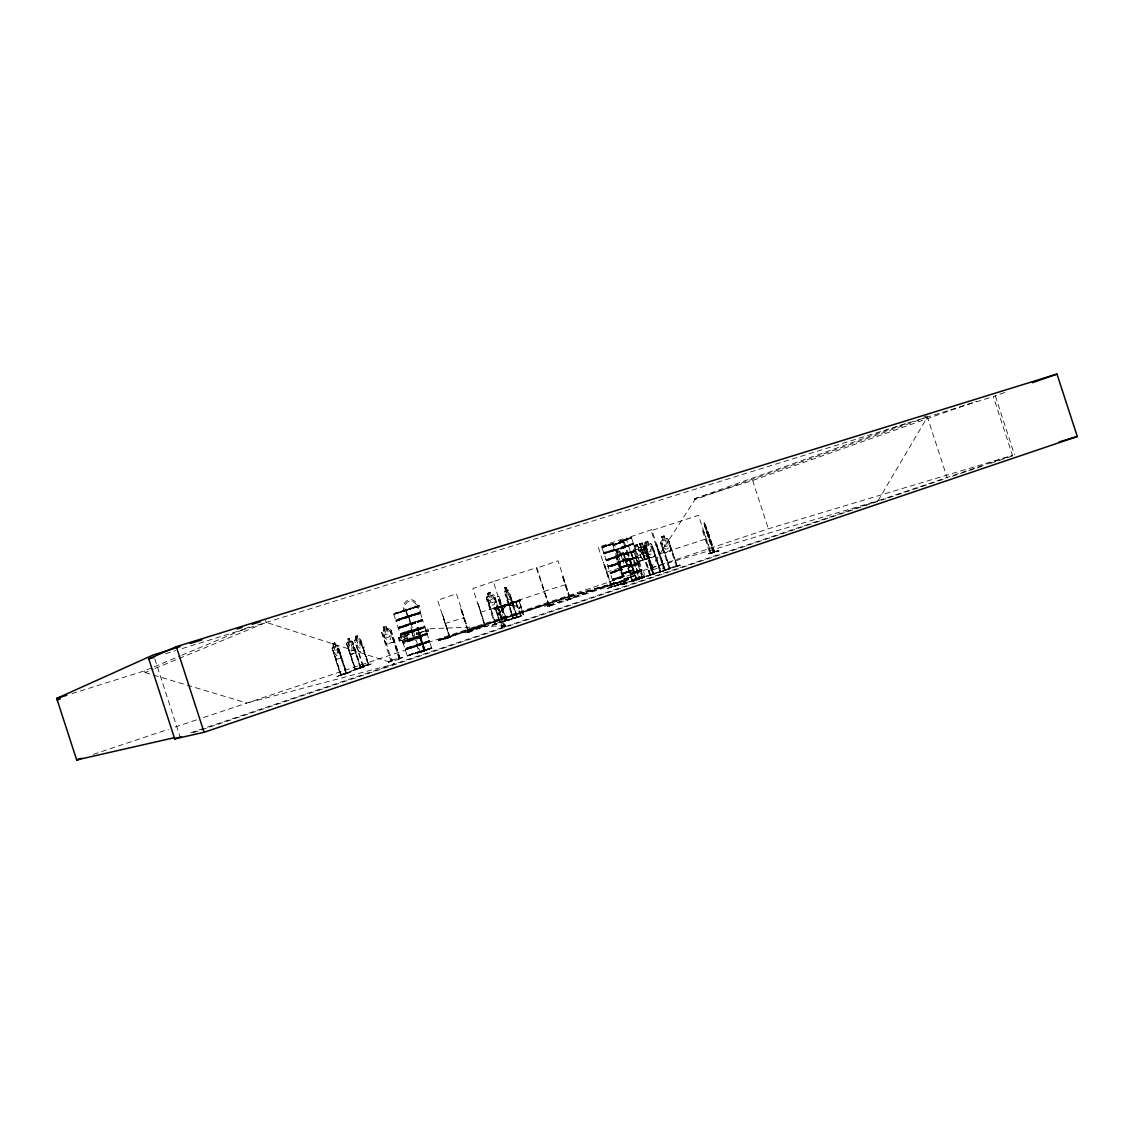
<?xml version="1.0" encoding="UTF-8"?>
<svg xmlns="http://www.w3.org/2000/svg" width="1134" height="1134" viewBox="0 0 1134 1134"><rect width="100%" height="100%" fill="white"/><g stroke="black" fill="none" stroke-linecap="round" stroke-linejoin="round"><path stroke-width="0.75" stroke-dasharray="5 3.75" d="M419.211 652.263L419.934 651.88L410.933 623.743L409.941 624.224L416.83 645.473L419.226 652.263L421.635 651.596L420.459 651.908M431.671 648.35L429.687 641.348L405.036 649.002L398.36 628.293L403.888 626.407M411.018 624.097L410.054 624.437L422.784 620.326L420.388 612.941L395.894 620.822L398.374 628.335L411.018 624.295M406.638 640.767L427.249 633.835L411.302 638.215L402.641 641.759L408.481 640.483M606.01 559.884L610.404 558.651M626.563 565.483L620.213 567.567L630.476 563.825L627.102 553.052L623.913 553.817L635.735 550.415L639.959 563.428L628.406 567.61M620.411 567.992L630.745 564.25L620.312 567.865L625.684 566.561M631.057 573.081L630.277 573.761L642.184 570.161L639.945 563.527L628.108 567.17L630.873 565.483M418.97 632.786L426.101 630.632L419.027 633.056M420.827 652.064L428.255 649.47L422.174 651.1M421.21 651.866L426.724 649.867M637.762 556.992L630.362 558.92M643.318 576.54L636.628 578.468M650.165 574.669L654.956 573.818M666.197 569.835L671.697 568.247L666.551 569.594M616.173 571.323L610.248 573.18L612.36 579.729L624.338 576.214L612.7 580.395L624.338 576.582L626.223 582.422L618.781 584.506M644.523 577.334L639.959 578.694M608.859 565.965L608.093 566.178L622.013 561.401M621.701 584.832L626.946 583.159M620.496 568.191L630.788 564.789L632.474 570.303L622.183 573.761L632.644 570.218L622.283 573.946L632.12 571.167M507.734 619.816L501.015 621.843L507.848 620.213M492.468 625.245C496.848 621.234 499.073 625.203 492.766 624.607M496.834 623.927L492.496 625.203M388.622 661.604L392.789 659.974L388.338 662.256L392.449 660.683M424.485 627.031L423.563 627.159M413.598 630.731L412.677 630.646M398.317 637.832L401.195 637.024L398.247 637.847L399.324 641.164L402.201 640.115L403.661 641.49L408.835 639.845L410.522 637.464L409.516 634.36L406.752 633.41L401.578 635.068C399.976 639.406 399.636 631.44 404.271 633.41M405.887 609.752L406.397 609.752M421.621 651.355L407.248 655.92L414.449 653.269M412.833 631.255L412.138 630.873L413.201 630.83M412.152 631.028L413.003 630.518M402.669 611.524L401.592 611.864L418.077 605.825M401.11 634.997L424.881 626.719M421.324 651.937L431.856 648.038L430.296 648.067M610.801 544.802L601.856 547.283L613.678 543.314L601.842 547.013L605.953 559.672L617.619 555.873L615.734 550.118L614.685 550.557L616.542 556.34L620.426 555.05M619.079 563.017L618.143 563.314L620.057 562.918L619.178 563.3M624.324 579.318L625.571 578.567M633.481 558.594L626.138 560.976L631.751 558.396M626.294 582.196L621.758 583.315M628.973 558.864L618.526 562.294L626.294 559.771M637.818 556.737L636.202 557.772M663.106 567.723C664.666 568.758 661.462 568.829 663.588 568.531L651.171 530.698L698.402 515.332L711.032 552.697M416.391 630.532L424.626 627.782M408.481 633.056L409.587 632.701L407.829 633.296M609.766 545.071L612.884 544.051M616.159 564.732L620.057 563.442L616.542 564.604M614.387 544.249L623.346 541.939L621.659 541.953M627.768 539.174L631.595 538.083L628.023 539.089M634.119 558.708L637.662 557.262M504.758 592.274L504.899 591.112M508.84 604.691L516.891 606.69C515.772 608.731 527.225 605.074 516.962 606.293M517.161 606.137L508.06 604.932M646.89 552.627L646.366 555.575L643.857 556.397L641.688 554.342L639.789 548.487L640.795 546.999L639.647 543.781L642.34 542.917L643.361 546.049L644.991 546.786L653.864 574.144L648.124 575.944L653 573.96M645.813 547.963L653.255 569.764L645.884 547.92M405.136 610.73L415.781 607.3L413.598 607.937M404.895 634.019L406.27 633.679M417.865 629.526L416.036 630.575L417.992 629.909M616.74 544.022L615.762 544.334M611.198 566.178L617.179 564.392L608.632 567.142M623.757 540.535C619.136 541.839 631.482 538.749 627.867 538.877M621.956 561.217L621.12 561.684M629.455 559.955L636.996 557.163M421.607 637.379C422.16 637.464 416.008 624.111 418.106 628.76L425.25 650.562M420.615 637.946L421.635 637.379L420.246 636.812L427.305 634.487L429.673 641.447L405.178 649.385L407.262 655.92M332.772 643.545L335.069 653.794L336.869 655.934L338.754 655.339L338.953 652.56L334.785 642.879L332.687 643.559L333.779 646.621L332.049 648.379L340.937 675.212L333.013 650.136L341.391 675.07L341.178 674.135M332.205 648.379L332.531 647.131M407.531 632.347L417.836 628.732L417.34 627.882M350.25 641.234L352.575 641.674L361.136 667.94L354.885 669.854L346.579 643.602L348.28 641.872L347.401 638.952M363.66 666.438L354.772 640.894C354.772 638.57 359.478 637.223 360.569 639.066L368.791 664.893L360.399 641.064L368.21 665.063M354.772 640.894L355.126 639.633M407.262 655.778L409.757 654.644M412.733 630.83L412.308 631.043M504.786 624.324L505.069 625.855L501.483 627.315L505.197 625.486C505.211 627.584 505.92 622.098 501.88 626.308L501.256 625.472L502.447 626.535M504.857 626.379L505.197 625.486M500.477 611.949L499.796 612.984M500.023 613.296L500.519 611.892L497.472 614.217M505.027 625.996L501.384 626.918M505.353 626.237L504.517 625.713L504.701 626.422M616.286 585.739L615.351 585.98L621.815 583.528C603.926 589.907 621.716 583.032 624.735 583.939L615.62 556.355L616.116 554.909L622.495 552.839L623.728 553.676L626.663 565.554L620.185 567.695L618.228 564.86L615.521 556.34M622.807 540.493L631.581 537.53L620.014 541.23M628.931 558.75L618.384 561.854L622.226 560.565M636.769 578.652L632.659 580.098M407.801 649.073L405.348 649.64M502.362 626.407L501.965 627.3L502.731 626.606M644.537 545.78L643.928 547.141L646.607 555.518L648.535 558.339M638.272 548.927L638.924 547.495L638.442 548.927L641.079 557.333L638.329 548.913M488.669 596.271L486.245 598.228L490.824 609.015L497.216 606.903L494.467 595.563L502.915 621.871M486.897 596.838L486.344 598.242L494.863 624.579L510.13 619.419L501.228 622.24L505.211 621.205L504.928 620.17L506.388 619.703L506.884 620.525M383.193 626.989L384.412 630.362L383.306 631.936L385.305 638.102L387.672 640.256L390.493 639.349L391.145 636.217L389.146 630.05L387.275 629.441L386.226 625.996L383.193 626.989L384.27 630.291L382.314 630.929L381.634 632.432L391.003 661.292C389.075 660.286 397.736 661.193 400.245 658.344M350.137 641.39L349.201 638.258L347.231 638.896L349.527 648.875L351.299 650.959L353.142 650.377L353.354 647.656L351.526 642.042L350.222 641.362M418.148 627.499L418.701 628.562L418.418 627.527L400.912 633.339L400.316 634.813L401.039 633.41L408.438 631.043L411.543 631.17L414.023 639.009L404.143 643.276L402.145 640.256L399.324 641.164M501.271 627.527L502.532 627.13M504.148 626.592L504.559 625.84M506.572 605.414L500.335 612.091L505.792 605.655L501.554 610.078M878 500.803L927.385 417.028L947.06 477.485M403.024 642.34L417.184 637.861M405.178 641.234L402.768 641.972L427.263 634.048L426.072 634.955M648.549 556.156L646.89 551.365L648.393 556.156M607.243 588.447L615.308 585.725L614.571 586.207L612.7 580.424L624.338 576.214L612.374 579.899L618.399 578.042M927.385 417.028L694.929 499.655L650.845 568.077M607.044 588.56L615.379 585.796L607.129 588.05M426.015 650.392L417.17 653.184M417.397 653.085L426.044 650.363M662.525 539.812L661.604 541.372L663.489 547.183L665.63 549.239L668.096 548.431L668.606 545.511L666.721 539.699L665.063 539.104M427.461 628.803C425.718 630.575 429.758 632.687 428.425 629.526C425.108 626.081 423.705 634.544 428.283 631.354M635.763 548.516L634.827 550.103L636.727 555.972L638.896 558.041L641.405 557.219L641.929 554.257L640.03 548.402L638.343 547.793L637.379 544.632L634.813 545.468M642.921 576.469L634.827 579.219L642.822 576.058M617.973 554.427L616.868 551.167L619.603 550.274L616.939 551.266L618.016 554.413L616.939 555.929L618.866 561.826L621.049 563.91L623.601 563.074L624.139 560.097L622.226 554.2L620.525 553.59L619.603 550.274L620.582 553.463M406.397 609.894L405.504 610.149M620.057 561.613L618.583 562.294M359.421 667.813L365.998 665.573M366.225 665.46L359.18 667.898M639.519 578.765L644.962 577.249M426.37 650.009L423.067 651.129M407.29 655.736L409.728 655.069M418.134 606.052L414.222 607.314M427.787 649.64L426.327 650.051L431.714 648.152M631.539 537.714L628.548 538.381M612.417 564.746L608.037 566.405L608.986 566.433M634.771 557.857L637.832 556.837L633.24 557.914M497.202 613.948L500.236 611.623M426.37 631.964L426.639 630.461L425.534 629.413M642.439 577.036L643.843 576.27M643.899 576.511C647.741 560.153 613.154 583.84 642.198 570.686M643.091 576.228L643.928 576.015L641.192 577.206M419.481 632.488L417.284 633.467L419.623 632.914M503.595 625.77L502.405 626.181L503.241 626.138M502.702 626.28L504.035 625.869L503.227 623.587L502.149 623.941L502.56 626.351M626.237 582.394L624.551 583.06M616.201 585.498L614.458 585.782L616.173 585.158M630.66 577.319L634.303 575.675L624.139 579.361L630.575 577.163L627.882 577.844M632.106 571.182C633.665 569.906 636.188 576.526 633.722 576.058M624.21 578.95L632.843 576.214L624.04 579.006L624.763 578.964M642.028 570.771L640.441 571.196M630.617 574.442L640.455 571.182M630.263 573.336L641.844 569.537L631.043 573.081M610.517 559.005L606.109 560.465L610.12 572.854L621.942 568.956L623.983 575.491L614.033 578.652M622.481 574.258L625.032 573.365M622.183 573.393L627.258 571.508M71.91 693.639L144.557 670.832L152.622 667.444M154.238 666.778L180.051 655.962M181.653 655.282L242.959 629.597M244.575 628.916L251.025 626.223M633.75 564.548L639.619 562.705L630.873 565.483M144.557 670.832L145.109 672.547L153.274 669.159M154.904 668.493L266.277 622.382L395.029 663.829L246.631 703.123M431.657 647.883L429.361 649.031M610.673 573.464L622.141 569.764L616.301 571.72M407.432 655.976L412.875 654.034M419.339 651.667L419.934 651.611M620.383 567.936L625.514 566.121M620.185 567.198L623.969 565.894M423.861 651.015L418.503 633.991M429.701 641.83L417.099 645.87M405.377 649.711L417.922 645.671L417.184 646.04M429.375 640.852L428.085 641.149M429.318 640.667L404.994 648.549L417.553 644.495M417.213 644.594L428.085 641.149M602.041 546.985L603.6 546.489M602.055 547.594L605.428 546.545L603.784 547.07M604.805 546.744L605.57 546.503M605.854 546.418L606.222 546.163M606.194 545.808L613.579 543.214M626.549 561.231L627.173 561.089M620.029 541.202L625.656 539.642M613.48 543.895L605.358 546.446M626.407 560.891L627.825 560.111M623.275 540.691L620.043 541.839L623.898 540.493M631.581 537.53L630.603 537.757M520.449 615.918L515.998 602.423L520.449 600.892L520.123 599.886L493.843 608.462L494.736 609.284L518.748 601.488L518.422 600.481M619.972 563.059L608.122 566.787L612.459 565.894M398.147 659.152L402.726 657.422L397.963 658.585L398.629 658.925M634.912 557.885C621.163 560.579 633.594 558.141 618.597 561.784M619.093 563.045L619.887 562.833L615.549 564.293L617.052 563.995M626.053 560.451L628.973 559.246M391.428 660.073L391.641 661.094L391.698 659.988M391.797 660.257L398.998 657.975M398.856 658.032L399.083 658.726M399.04 657.649L400.146 658.386L390.748 629.498L389.401 628.619L382.371 630.915M643.332 576.696L644.084 576.412L638.924 577.886L626.11 538.31L651.752 529.606L665.048 570.331L656.586 545.057M613.125 544.915L618.101 543.328M631.369 538.14L630.858 538.296M494.155 609.468L520.435 600.892M619.533 562.492L618.71 562.606L621.12 561.784M608.278 566.872L618.951 562.648M613.919 564.25L620.043 562.889M633.112 579.46L632.361 579.757L634.133 579.474M618.058 543.073L623.346 541.485L619.377 542.633M427.192 633.708L421.621 635.536M628.633 558.736L626.138 559.317M623.346 541.953L621.815 542.463M415.342 637.45L414.392 637.79L415.356 637.407M493.829 608.462L498.45 606.86M627.145 558.835L628.675 558.339M415.469 637.818L414.959 638.073M518.309 608.66L521.172 607.611L520.931 606.86L518.025 607.909L518.607 608.561M713.088 552.542L714.392 552.485L705.589 525.765M713.569 552.386L714.774 552.357L706.921 528.458L705.49 528.883L706.397 528.614M500.08 613.537L497.287 614.557L497.543 615.308L500.25 614.316M712.946 551.648L713.754 551.521M523.114 614.897L519.273 601.275L523.454 614.784M407.786 655.537L422.911 650.448M417.454 652.546L429.219 648.605L409.686 654.885M500.25 622.353L495.615 607.824M426.115 650.434L417.184 653.241L425.916 649.938M636.202 580.027L637.081 579.743L628.69 554.172L627.967 554.413L636.245 580.013L636.784 578.808L635.933 579.077M665.346 570.232L657.04 544.915L656.303 545.156L664.467 570.501L665.006 569.311M419.722 633.594L416.816 634.473L416.306 632.914L418.588 632.177L424.555 650.803L419.75 633.282L418.177 633.793L419.651 633.622M652.858 569.878L644.14 542.662M636.514 579.913L623.346 538.721L598.27 547.226L611.226 587.199L612.048 586.944L603.883 562.11L603.189 562.336L603.883 562.11M516.551 616.74L517.359 616.485L508.741 620.142L521.768 615.989L513.404 618.824L504.843 591.012L508.216 590.034L508.982 590.913L517.614 617.406L512.908 618.767L504.97 594.188L505.651 593.975L513.702 618.526M516.806 617.647L506.232 587.214L507.111 590.389M610.928 586.292L611.736 586.037L611.226 587.199M638.357 578.397L643.148 576.71L643.46 577.645L635.054 552.102L634.147 552.4L642.765 577.872L642.241 577.022M653.467 573.237L652.801 574.484L653.184 573.322M650.718 575.193L642.383 578L633.367 550.529L634.019 549.083L650.689 543.668L651.894 544.504L661.079 571.706M670.109 568.658L661.661 543.413L669.981 568.701M694.929 499.655L694.632 498.733L908.745 422.401M923.686 417.071L927.002 415.88M399.239 612.02L393.668 613.763L399.31 612.261M407.574 616.91L405.476 609.908L406.27 609.723C405.533 610.787 413.499 629.668 409.884 623.587C411.075 622.027 408.963 615.507 407.701 617.052M512.625 617.874L513.404 617.633L512.908 618.767M569.509 598.468L570.274 598.228M625.259 582.72L624.224 583.06L624.508 584.01L641.291 578.312M694.632 498.733L752.65 480.504L976.261 401.337M398.558 612.558L396.29 613.267M398.147 612.941L393.937 614.373L395.029 613.352L394.108 613.607M397.765 613.055L399.296 612.558M409.785 609.256L406.808 609.794M397.836 613.168L399.437 612.644M406.908 610.106L406.015 610.475M409.657 609.298L411.004 608.419M404.299 634.345L409.218 632.403M424.966 626.847L401.762 634.459M413.655 631L416.447 630.447M420.998 629.03L424.64 627.782M520.081 599.9L515.871 601.374M460.588 608.49L468.285 632.361L469.66 631.95L468.696 631.411M484.87 626.818L485.636 626.578L477.853 602.863L484.87 626.818M504.928 620.17L506.189 620.766M548.232 605.528L549.196 605.358M505.892 619.873L505.849 620.865L493.333 581.558L536.836 567.595L549.395 606.251M627.825 579.899L627.584 579.162L548.289 605.655L548.445 606.562L628.69 579.644L628.449 578.907L570.402 595.832L438.419 639.959L438.66 640.682L451.715 636.911L451.474 636.188L438.419 639.959M1004.738 392.506L993.313 396.546L1012.478 455.414L189.846 733.074M417.751 606.633L415.767 607.3L417.766 606.605M401.861 634.388L401.053 635.026M400.614 635.153L402.953 634.189M418.687 628.335C415.625 629.611 429.97 624.621 422.458 627.853M610.673 573.464L616.301 571.593M449.376 637.691L442.501 614.259L450.113 637.464M468.711 631.269L468.002 631.496L485.366 625.713L484.629 625.94M494.594 623.672L495.629 623.331L495.912 624.224M502.192 621.134L502.972 620.865M633.141 579.644L642.241 576.667M634.133 579.531L632.389 579.942M400.897 634.246L424.414 626.861M709.884 553.52L710.508 552.357M384.554 641.291L386.651 644.24L393.781 641.943L393.583 638.371M393.725 641.972L386.651 644.112M415.951 652.844L418.545 651.965M420.331 651.341L421.494 650.944M624.139 546.758L633.622 543.937L621.73 547.566L633.282 543.214L631.397 537.502M708.537 537.785L703.803 523.213M703.959 523.058L713.825 552.499L704.299 522.93L706.099 526.743L705.688 525.722L704.568 526.077L705.688 525.722M624.877 554.342L624.069 554.597L635.65 551.266M495.289 609.086L499.655 622.552M516.013 602.423L521.03 615.734M420.671 636.67L417.184 637.861M421.635 637.379L407.404 642.014L407.106 641.107L421.309 636.585L421.607 637.506M407.404 642.014L407.106 641.107M350.746 672.065L343.063 674.191M343.517 674.56L350.746 672.079L336.699 676.573M604.025 553.789L614.982 550.415L614.033 550.699M625.004 582.805L625.571 583.656L616.825 556.893L617.959 556.482L608.008 560.281M614.047 578.652L612.317 579.276L618.172 577.475M363.731 666.423L363.192 665.63M354.843 669.868L355.226 668.777M355.155 668.791L354.545 668.975M368.082 664.127L368.507 664.014M355.552 668.947L360.258 667.515M340.71 674.291L340.498 675.354M341.249 674.404L346.026 672.944M346.579 672.49C344.396 672.646 348.237 672.434 346.239 673.596M357.408 668.706L364.822 666.664L351.129 671.13L364.822 666.679M365.389 665.559L372.632 663.546L359.336 667.373M649.343 574.626C650.392 576.455 649.243 574.144 650.321 574.3M660.016 572.06L651.993 546.574L660.371 571.947M660.938 571.763L652.56 546.39M668.947 568.035C669.315 570.643 669.372 565.781 669.854 568.744M676.374 566.546L675.935 565.668L676.601 566.476M622.75 540.975L619.731 541.343L621.701 546.985L632.474 543.484M623.856 540.606L622.991 540.89L624.182 540.521M624.139 540.422L625.855 539.912M624.395 555.575L632.871 581.203L622.056 548.133L633.608 543.98L627.683 545.879M624.664 553.562L627.088 553.009L625.146 547.07L615.393 550.316L625.146 547.042L623.487 547.353M625.656 554.101L627.159 553.605L626.436 553.831M616.882 564.378L616.173 564.718L616.811 564.137M629.696 560.196L632.205 559.473M626.563 561.245L629.214 560.026M629.682 559.87L630.83 559.827L627.159 561.075M416.816 634.473L416.462 632.857M549.466 606.236L541.102 582.21M424.697 650.76L418.432 632.233M713.158 552.527L704.668 526.048L705.249 527.041M631.992 580.452C632.106 582.663 631.78 579.984 632.602 580.254M714.165 552.386L704.497 522.859M643.006 576.767L643.276 577.688M659.846 571.082L660.683 570.813M676.87 565.37L676.303 565.554M625.444 583.698L617.165 557.942L616.4 558.197M493.162 581.6L472.835 588.546L485.324 626.691L485.068 625.798M616.74 543.824L613.65 544.788M622.509 541.683L623.105 541.655M613.778 545.085L614.585 544.83L613.083 545.27L616.485 544.192M619.944 542.931L620.822 542.747M623.261 554.483L627.13 553.137L617.364 556.397L620.525 555.362M627.442 559.728L622.325 561.401L623.771 560.65M630.32 559.672L629.087 560.012M418.403 633.708L418.035 632.574L418.559 633.665M418.999 632.276L418.035 632.574M549.182 605.358L548.303 605.74M495.771 624.281L487.875 599.744L495.572 624.338M498.506 607.952L502.234 622.098L494.353 597.618L495.104 597.377M421.607 651.355L423.039 650.873M616.159 585.158L617.378 584.747M634.048 579.332L636.585 578.312M414.222 607.285L396.064 612.984M394.178 613.863L406.737 609.511M393.668 613.976L395.738 619.972L401.11 618.214M404.54 633.906L406.142 633.296M405.646 633.537L406.142 633.622M408.523 632.928L413.839 631.298M417.199 637.733L410.054 640.129M426.072 634.955L417.184 637.733M625.543 578.595L627.839 577.816M409.743 654.644L412.748 653.623M416.022 653.028L417.383 652.376M400.018 658.429L390.748 629.498M402.216 611.254L400.94 612.091M413.867 607.838C416.192 601.204 426.469 616.074 414.874 614.671M412.748 608.221L414.108 607.767M416.844 606.52L417.666 606.265M394.32 614.245L396.29 613.579M397.552 613.125L396.276 613.593M401.606 611.864L406.029 610.489M605.953 559.672L610.305 558.254M400.897 634.26L405.915 632.588M508.812 619.632L521.782 616.017M508.741 620.085L521.413 615.606M634.842 579.247L642.737 576.568M653.467 573.52L659.79 571.408M669.755 568.035L676.204 565.88M632.63 580.651C652.064 571.635 632.574 585.002 632.432 580.296M669.088 568.432L661.207 571.564M669.23 568.829L661.179 571.55M679.592 565.001L680.216 565.384L675.127 566.83M663.971 570.856L658.287 571.933L663.943 570.799M193.163 732.663L886.901 498.365M888.574 497.798L945.543 478.562M952.248 476.294L984.128 465.535M990.832 463.267L1012.634 455.911M606.109 546.333L605.953 546.375M610.645 544.674L611.906 544.051M404.484 633.013L404.384 632.035L404.484 633.013L418.418 628.434M340.753 654.729L341.136 657.989L338.145 646.423L346.933 673.383L340.583 675.325L332.716 650.236M438.66 640.682L570.615 596.512L628.69 579.644M445.393 638.485L453.359 635.862M445.364 639.023L453.529 636.302M469.405 631.199L485.65 625.77L485.21 626.719M544.334 606.336L552.031 603.756M489.009 625.344L464.614 633.056L472.892 630.688M502.135 621.432L495.714 623.587M628.449 578.907L548.658 605.386M509.79 619.036L501.696 622.268M574.187 597.377L566.461 600.467L574.144 597.334M551.932 605.457L547.141 606.35L551.535 605.499M710.791 553.208L703.08 529.649L702.258 529.918L710.082 553.888M621.758 541.244L620.029 541.839M628.675 538.877L625.77 539.997M614.415 544.263L612.856 544.774L621.716 541.896M616.414 544.235L620.766 542.817M632.474 543.484C636.599 543.37 614.855 549.168 624.678 546.56M401.875 634.473L403.052 634.005M413.499 630.376L417.681 629.072L416.093 629.512M619.263 562.067L620.071 561.769M621.319 561.415L626.436 560.111M622.453 561.344L621.276 561.784M408.736 632.559L412.053 631.822M420.912 628.647L417.992 630.022M421.139 628.576L424.981 627.258L422.528 628.009M619.377 562.351L620.213 562.081M412.039 631.836L416.773 630.348M636.032 557.262L636.869 556.794M609.95 565.994L609.001 566.376L616.825 563.385M626.989 560.72L629.087 559.998M629.455 560.168L635.097 558.509L632.077 559.402M355.552 652.915L355.197 649.739L355.552 652.915L350.831 654.417L349.187 651.653L350.916 654.389L355.481 652.83M93.342 754.351L168.456 729.261M175.132 727.036L196.82 719.778M203.496 717.553L768.356 528.798L1012.223 455.485M664.297 568.29L662.738 568.701M621.942 583.925L616.159 585.328M617.491 585.328L625.344 582.323L623.232 583.018M635.309 579.148L641.121 577.036M676.615 565.441L677.31 566.235L668.833 541.074M621.928 583.911L624.508 582.975M415.951 652.858L414.42 653.567M650.108 574.357L650.675 575.207L642.17 549.777M394.916 613.338L396.078 612.955M406.893 610.12L409.913 609.213M415.781 607.314L416.943 606.931M603.515 546.446L607.654 545.128M382.371 634.416L383.207 634.147L391.882 661.009M399.182 658.698L390.592 631.766L399.253 658.67M391.287 631.539L390.45 631.808M607.144 560.55L606.321 560.82L610.673 559.402M357.267 648.818C361.803 658.868 365.616 639.236 363.39 650.009M402.924 633.58L400.458 634.601M414.633 629.809L410.536 631.099M334.785 656.6L336.486 659.449L334.799 656.614M410.721 647.443L405.065 649.243L429.644 641.206M412.223 646.763L429.446 640.951M355.452 669.684L347.528 645.317L355.693 669.599M360.272 667.217L360.895 668.025L352.575 641.674M549.139 606.336L536.425 568.162L558.041 560.82L570.53 599.106L569.75 599.347L562.095 575.505M506.544 620.624L498.889 596.144L506.77 620.567M653.595 574.215L645.501 548.7L644.58 548.984L653.156 574.499M650.349 575.307L641.447 547.906L640.285 547.042M620.596 542.307L622.594 541.811M614.571 544.774L616.046 544.348M616.896 543.966L615.634 544.419M620.468 542.761L621.829 542.463M397.354 620.822L396.135 621.219L401.649 619.447M624.465 547.765L625.188 547.538L614.883 550.883L624.508 547.75M627.201 558.849L620.227 561.387L618.313 555.476M620.085 561.784L621.092 561.217M627.329 559.19L622.325 560.834M402.939 633.764L405.972 632.758M403.052 634.076L404.469 633.537M409.204 632.049L410.579 631.354L405.816 632.715M635.961 557.106L633.438 558.112M403.123 634.317L404.554 633.821M609.936 566.064L612.544 565.143M627.825 560.182L630.391 559.275M634.898 557.871L636.089 557.46M405.362 633.878L401.209 635.394M636.188 557.744L632.092 559.119M511.661 599.007L512.185 602.168L508.712 603.132M610.135 566.617L612.289 565.937M634.43 558.608L634.785 558.608M501.256 605.967L544.646 591.65M638.088 561.67L654.701 556.184M419.807 635.494L402.995 641.008M421.479 635.097L426.908 633.268L422.826 620.723L405.589 626.365M419.934 635.933L402.627 641.589L414.916 637.549M521.13 607.626L520.889 606.874M625.032 573.365L631.241 571.366M403.888 610.531L400.812 611.68L406.256 609.738L405.462 609.95M410.38 609.071L411.118 608.816L409.544 609.327L410.508 609.015M610.702 544.448L607.781 545.383M622.935 540.847L624.522 540.394M615.464 543.895L619.377 542.718M606.605 551.833C594.528 553.349 622.679 553.009 613.296 543.299M397.339 620.822L406.284 617.945L403.165 618.923M406.284 617.945L420.431 613.31L414.973 615.082M623.473 546.829L625.047 546.829L614.727 550.6L615.762 550.146L615.379 548.998L606.662 551.847M614.926 549.99L603.883 553.576L615.734 549.735L614.585 550.245L612.842 544.972M615.28 550.004L622.41 547.708M505.778 590.715L504.701 587.71L506.232 587.214M504.701 587.71L506.218 587.327M637.379 544.518L638.456 547.637M642.283 542.931L643.361 546.049M409.388 623.743L411.174 623.161M625.77 554.03L624.054 554.597L624.763 553.987M346.083 673.653L337.904 648.563L346.309 673.582M347.231 645.402L347.784 645.232M360.3 668.209L352.589 643.687L360.825 668.039M352.887 643.588L352.348 643.758M359.591 638.187L369.032 664.808L362.866 666.693L355.353 642.694M360.938 640.894L360.399 641.064M607.129 560.55L608.065 560.253M648.492 552.102L650.987 551.294L649.087 545.454L646.593 546.262M634.771 557.489L628.987 559.714L634.884 558.141M616.882 563.541L612.53 565.143L615.578 564.222M419.353 628.548L420.941 628.009M404.484 633.608L406.043 632.999M407.63 632.673L411.883 631.213M416.192 629.824L417.766 629.228M419.523 629.101L422.543 628.038M611.354 566.235L612.757 565.781M663.234 567.68L664 567.439M346.565 673.511L338.712 648.308L337.904 648.563M409.275 608.646L410.877 608.107L406.723 609.553M400.954 611.722L402.542 611.24M402.655 611.609L398.941 612.672M616.768 543.696L620.695 542.421M403.165 618.484L413.201 615.209M627.768 545.823L624.82 546.786M413.315 615.606L406.199 617.945M624.99 547.169L633.665 544.363L635.692 550.401L631.411 551.833M332.801 643.644L334.743 643.006M356.388 639.222L355.353 636.302L357.38 635.65L355.452 636.372M506.147 587.908L505.608 589.212L506.473 588.929M332.404 647.06L337.152 645.629M335.707 645.997L337.152 645.529L338.102 646.479L337.067 645.657M387.289 629.313L389.401 628.619M491.405 595.378L493.247 594.769L494.467 595.563M486.925 596.938L493.247 594.882L494.396 595.634M346.579 643.602L355.311 669.726M619.093 555.093L620.326 554.696M420.019 620.298L422.443 619.504L399.352 627.003M411.16 623.161L415.356 621.801M623.02 553.831C635.664 549.777 607.498 558.722 620.865 554.639L622.779 560.536M403.647 625.599L398.558 627.258M416.986 621.29L420.034 620.298M617.265 556.085L635.508 550.047L625.628 553.264M626.861 553.293L628.264 552.825M403.775 626.025L398.176 627.811L422.67 619.901L417.142 621.716M405.334 625.543L415.483 622.226M613.437 557.687L617.038 556.51L606.01 560.295L617.151 556.865L613.551 558.041M405.462 625.925L415.597 622.609M620.652 555.703L617.534 556.723L628.378 553.179M631.525 552.187L635.834 550.77L627.045 553.633M417.269 622.098L422.798 620.298L417.397 622.509M404.044 626.833L398.544 628.633L407.262 625.784M415.753 623.034L408.679 625.33M487.875 599.744L487.124 599.985M505.31 621.106L497.33 596.64L498.889 596.144M631.681 553.038L630.972 553.264L631.681 553.038L639.76 577.631L639.378 576.752M632.077 581.473L623.643 555.83L624.565 555.518M649.81 575.505L641.433 550.018L642.34 549.721M651.823 546.631L652.73 546.333M661.831 543.356L661.108 543.597M676.544 566.504L668.11 541.301L669.017 541.017M487.152 601.091L495.345 598.412M622.197 560.437L624.905 559.615M612.629 565.427L615.634 564.505M409.303 632.035L404.356 633.637M417.794 629.398L421.111 628.505M614.231 565.384L615.748 564.888M623.969 565.894L625.288 565.455M625.358 565.54L626.691 565.101M515.97 601.715L520.237 600.212L493.985 608.774L515.743 601.785M498.436 607.597L494.055 609.128L520.322 600.552L516.083 602.041M625.571 566.206L630.759 564.463L625.628 566.476M615.932 570.445L610.092 572.401L621.942 568.956L610.149 573.024L622.098 569.268L616.173 571.196M615.918 570.572L621.758 568.616L617.959 556.893M627.329 571.635L632.446 569.906L622.169 573.265M627.556 572.301L632.758 570.544L631.227 571.366M636.245 571.89L642.057 569.906L630.291 573.917L636.358 572.245M517.274 617.52L509.265 592.813L517.118 617.548M501.469 626.053L504.942 624.777L501.497 626.138M399.324 612.289L400.954 611.736M625.67 539.345L628.576 538.395M402.768 617.676L420.019 612.077L395.738 619.972M401.493 619.022L395.766 620.582L420.246 612.473L395.752 620.057M637.436 544.504L634.686 545.397L635.89 548.587M639.718 543.881L642.283 543.044M647.798 541.258L645.246 542.08L646.309 545.199M661.576 536.793L664.113 535.971L665.119 539.089L664.155 535.843L661.448 536.722L662.639 539.883M490.356 592.501L487.776 593.337L488.797 596.342M355.353 636.302L357.607 646.096L359.35 648.138L361.179 647.557L361.377 644.892L359.591 639.378L358.301 638.711L357.295 635.664M640.667 546.914L639.59 543.81M645.289 546.361L644.892 545.397L643.814 547.127L652.957 574.442L677.267 566.249L668.181 539.203L666.92 538.381L660.753 540.394L660.172 541.797L662.936 550.146L664.864 552.938L671.073 550.883L668.181 539.203M645.133 545.468L646.408 546.29L649.272 558.084M648.804 544.277L647.84 541.131L645.118 542.009L646.267 545.213L645.26 546.701L647.16 552.542L649.314 554.611L651.809 553.789L652.319 550.855L650.434 545.015L648.747 544.405M346.99 642.411L351.597 640.908L352.532 641.731M704.937 526.077L705.802 526.885M611.807 557.758L617.959 556.482L616.74 556.255M623.119 554.172L625.458 553.42M405.277 625.061L409.431 623.714M623.317 554.838L626.45 553.831M613.678 558.424L617.987 557.035M628.633 553.562L624.48 554.909M630.022 553.08L635.664 551.266M655.821 545L656.629 544.745M407.262 625.784L408.679 625.33M382.697 635.55L391.783 632.602M633.311 558.084L627.754 559.771M419.268 628.293L423.521 627.116M612.587 565.497L614.118 565.03M407.616 632.219L409.204 631.723M407.716 632.559L413.57 630.702M709.445 537.615L708.651 534.624L709.445 537.615L708.353 537.714L707.375 534.922M658.826 554.242L706.071 538.905M648.861 570.53L657.054 568.063M657.181 568.262L648.96 571.139M708.835 553.775C738.163 544.915 689.656 558.75 717.709 550.897M469.022 632.134L456.492 593.791L437.596 600.255L449.801 637.563L442.217 614.344M708.821 553.846L719.084 550.968L710.012 553.761M570.204 599.206L562.478 575.377L570.048 599.234M611.198 586.207L611.736 587.058L603.458 562.237M639.363 577.759L639.165 576.837M636.202 578.978L639.689 577.73M620.596 541.017L630.759 537.927M614.047 550.699L604.096 553.945M646.352 546.304L649.172 557.999M355.112 642.765L355.892 642.524M332.475 650.321L333.268 650.066M624.848 559.572L628.562 558.538M622.424 561.075L621.404 561.699M612.431 565.001L608.107 566.348M625.401 565.809L630.66 564.151L627.867 564.633M625.472 565.894L620.213 567.553M633.892 564.619L628.038 566.504M634.119 565.682L640.001 563.853L628.392 567.61L634.26 565.781M627.456 571.99L622.183 573.62M618.158 577.291L624.239 575.874L618.285 577.688M710.706 553.25L711.599 552.995M512.965 617.775L513.645 618.725M402.428 611.183L403.874 610.702M402.244 611.651L405.15 610.716M623.558 547.226L622.07 548.133M624.706 553.562L623.941 553.916M656.303 545.156L657.04 544.915M541.372 582.125L541.442 582.252M627.967 554.413L628.69 554.172M620.014 561.557L621.12 561.259M616.811 563.314L618.016 562.932M404.966 634.019L401.861 634.771M414.831 630.632L416.702 630.235L413.797 631.369M626.62 565.03L627.867 564.633M505.537 620.964L497.613 596.555M422.982 650.859L424.598 650.363M426.256 649.81L431.303 648.265M621.574 540.961L622.708 540.379M396.205 613.012L397.651 612.544M622.835 547.892L622.056 548.133M494.353 597.618L502.39 622.056M497.33 596.64L498.152 596.385M629.115 559.813L625.996 560.65M616.981 563.782L619.192 563.314M422.273 627.315L424.286 626.677M602.863 547.382L602.041 547.609L603.798 547.07M627.357 559.402L628.902 558.949M626.833 560.04L628.789 559.317M618.087 563.088L619.022 562.804M635.976 557.474L637.762 556.922M630.504 576.965L633.722 576.2M407.801 649.087L429.729 641.943M390.706 660.314L391.599 660.016M402.669 657.38L398.247 659.038M611.878 544.008L612.799 543.682M620.596 541.046L621.531 540.734M626.138 560.678L627.91 560.196M336.415 659.364L341.206 657.961M639.562 577.334L643.191 576.384M635.309 578.921L639.448 577.73L631.255 553.165M617.378 584.96L618.824 584.676M621.886 583.698L623.303 583.259M635.437 579.318L636.854 578.864M415.951 652.603L419.778 651.469M704.611 526.176L705.717 525.822M409.813 655.31L411.259 654.857M165.521 653.723L175.557 650.604M182.248 648.535L991.626 397.07M405.051 610.347L406.794 609.766M670.832 547.552L671.016 550.911L664.836 552.839L663.021 550.103M644.183 556.312L644.367 559.714M654.559 552.896L654.8 556.27L638.059 561.798L636.174 558.963M624.38 583.018L625.444 582.621M669.258 568.956L660.328 541.797M619.221 561.897L618.37 562.01M497.046 603.642L497.075 606.832M631.681 576.441L634.303 575.675M626.663 578.383L624.763 578.964M636.684 579.885L628.25 554.313M620.652 541.244L619.887 541.499M634.119 562.918L659.988 554.951M620.185 567.695L618.313 564.817M543.951 591.338L565.781 584.634M606.35 572.089L631.666 564.307M363.277 665.885L368.153 664.382M480.547 612.275L501.086 606.01M445.138 623.473L464.245 617.647M414.846 637.691L426.937 633.353M430.396 648.237L418.616 651.951M417.454 652.305L418.616 651.965M624.678 546.574L623.261 541.414M632.829 576.228L633.665 575.987M650.335 568.233L878.666 500.59M359.932 667.345L360.839 667.047M362.823 666.707L362.625 665.814M425.108 650.604L417.922 628.817M568.999 596.3L626.11 579.658L626.351 580.381L569.225 596.98M714.718 552.357L706.865 528.472M680.216 565.384L674.687 567L679.635 565.001M649.428 574.881L643.233 576.979M663.574 570.884L658.897 572.287M655.395 573.747L648.577 575.774M430.381 648.223L431.671 647.897M631.681 580.849L625.387 582.975M614.486 585.952L615.379 585.796M635.267 579.97C611.566 587.696 657.706 572.798 630.915 581.714M513.178 617.987L516.891 616.868M407.829 655.877L408.651 655.65M621.716 584.747L627.045 583.287M484.927 625.968L485.65 625.77M414.69 637.138L414.789 637.237M472.949 630.745L464.77 633.552M633.58 575.859L634.402 575.803M633.708 576.185L634.246 576.029M707.021 532.498L709.048 537.686L708.084 534.752M707.573 532.356L708.339 534.709L707.687 532.342M504.97 625.699L427.858 628.846M713.343 551.79L714.108 551.861M508.117 604.918L514.836 606.194M145.109 672.547L246.9 703.052M501.838 627.357L501.483 626.663M402.825 642.539L404.214 643.261M622.438 552.967L623.601 553.761M645.133 545.582L646.337 546.361M640.228 547.183L641.433 547.963L644.14 556.312L644.268 559.629M650.618 543.796L651.767 544.589L654.474 552.91M666.92 538.494L668.054 539.288M386.666 644.225L384.61 641.249L381.789 632.432M641.164 557.29L643.049 560.026L641.022 557.361M636.202 558.92L638.144 561.656M646.692 555.476L648.577 558.212M357.408 648.761L358.982 651.398M705.504 526.984L705.036 525.935L705.405 527.012M502.008 625.727L498.577 616.839A2.466 2.466 0 0 1 497.869 612.984C494.24 609.057 500.859 606.917 500.222 612.218A2.466 2.466 0 0 1 501.908 615.762L504.361 624.962M645.033 545.341L645.274 546.361M995.326 395.936L1014.462 454.734M752.65 480.504L768.356 528.798M504.871 587.766L507.309 597.689L508.812 599.872L510.158 599.461L510.087 596.81M439.949 639.448L440.19 640.157M411.415 631.312L413.91 638.966M398.445 637.903L399.437 640.993M386.155 626.138L387.233 629.455M368.267 664.07L368.593 664.949M358.443 668.621L351.271 670.548M334.7 642.907L335.664 646.111M265.554 620.128L266.277 622.382M154.777 658.826L179.952 736.434M644.934 545.482L645.218 546.375M707.12 532.47L707.786 534.823M628.08 566.745L639.902 563.144L628.066 566.858M644.622 547.027L644.041 551.039L647.018 554.2L643.687 551.918L642.354 555.731L642.935 551.436L640.058 548.374L643.276 550.514L643.758 547.212L644.622 547.027M407.503 616.641L408.495 616.301L407.517 616.57M419.013 652.093L420.019 651.667L419.027 652.05M603.756 553.222L615.592 549.366L603.77 553.222M408.396 634.289L406.298 637.095C411.061 636.798 410.862 641.561 405.915 637.988L403.435 641.079L405.079 637.535C400.486 637.577 400.798 633.296 405.49 636.613L407.957 633.367L408.396 634.289M494.807 601.7L494.226 604.55L491.688 605.386L489.534 603.43L487.705 597.802L488.754 596.356C484.657 592.798 492.624 590.219 491.334 595.506L492.978 596.087L494.807 601.7M419.495 605.769L418.403 608.32L416.022 606.917L417.227 606.52A7.499 6.322 72.6 0 0 408.906 601.36A7.499 6.322 72.6 0 0 405.221 610.475L406.397 610.078L405.207 612.658L402.74 611.297L403.917 610.9A8.987 7.569 72.6 0 1 408.339 599.985A8.987 7.569 72.6 0 1 418.304 606.166L419.495 605.769M415.526 638.286L414.761 638.598L415.526 638.258M431.87 648.279L422.84 650.562L431.884 648.279M638.626 576.993L639.463 576.724L638.655 576.979M509.294 604.465L505.325 605.882L504.999 604.861L508.968 603.472L509.294 604.465M413.272 631.454L412.578 631.737L413.286 631.468M547.949 604.677L548.7 604.45L547.949 604.677M412.918 630.348L412.209 630.632L412.932 630.362M449.135 636.826L449.829 636.613L449.121 636.84M614.727 549.806L623.36 546.985L614.713 549.806M350.293 671.697L336.685 676.629L350.293 671.697M407.9 616.003L407.843 616.06M411.061 624.565L410.295 624.834L411.075 624.565M569.75 596.073L440.616 639.264L440.842 639.973L569.977 596.753L569.75 596.073M628.151 558.963L627.329 559.232L628.123 558.963M416.178 629.753L414.746 630.206L416.192 629.753M507.323 600.354L508.797 603.203L507.366 600.325M493.446 602.14L490.909 602.976L489.08 597.349L491.617 596.527L493.446 602.14M640.597 554.696L638.073 555.532L636.174 549.664L638.683 548.842L640.597 554.696M645.544 553.066L643.035 553.902L641.135 548.048L643.644 547.226L645.544 553.066M667.288 545.936L664.808 546.758L662.922 540.946L665.403 540.138L667.288 545.936M334.573 643.63L333.368 644.027L333.708 645.048L334.913 644.665L334.573 643.63M349.074 638.966L347.897 639.349L348.223 640.341L349.4 639.959L349.074 638.966M357.182 636.358L356.005 636.741L356.331 637.719L357.493 637.336L357.182 636.358M385.872 626.847L384.057 627.428L384.426 628.534L386.24 627.952L385.872 626.847M619.207 551.11L617.562 551.634L617.917 552.697L619.547 552.159L619.207 551.11M637.039 545.326L635.423 545.851L635.777 546.9L637.379 546.375L637.039 545.326M642.014 543.71L640.398 544.235L640.738 545.284L642.354 544.759L642.014 543.71M647.457 541.939L645.856 542.463L646.196 543.512L647.798 542.988L647.457 541.939M663.773 536.651L662.185 537.162L662.525 538.211L664.113 537.686L663.773 536.651M490.03 593.167L488.385 593.692L488.711 594.698L490.356 594.159L490.03 593.167M358.613 639.689L356.799 640.285L358.585 645.785L360.399 645.203L358.613 639.689M336.075 647.117L334.204 647.727L336.075 653.467L337.946 652.872L336.075 647.117M350.548 642.354L348.705 642.95L350.519 648.563L352.362 647.968L350.548 642.354M387.63 630.532L384.809 631.454L386.807 637.62L389.642 636.713L387.63 630.532M468.711 632.233L460.872 608.405L468.626 632.262M507.536 591.367L506.189 591.806L508.018 597.462L509.364 597.037L507.536 591.367M407.29 635.083L402.116 636.727L403.123 639.831L408.297 638.173L407.29 635.083M400.004 638.017L399.083 638.314L399.721 640.299L400.642 640.001L400.004 638.017M498.974 613.948L498.861 614.812L498.974 613.948M519.656 607.328L519.542 608.193L519.656 607.328"/><path stroke-width="1.5" d="M79.947 759.199L76.658 759.936L56.7 698.402L153.374 654.899L180.164 646.593M57.267 700.16L60.357 698.785M148.781 658.925L176.309 646.678L1056.973 374.064L1077.3 436.491L204.092 732.295L174.721 738.886L148.781 658.925L153.813 657.366M1032.493 382.711L1056.973 374.064M174.721 738.886L181.426 736.618M81.662 758.263L76.658 759.936L174.679 737.624M56.7 698.402L66.835 695.227M190.214 643.474L201.923 639.845M237.091 628.959L242.109 627.4M252.159 624.281L260.522 621.687M1059.057 441.962L1077.3 436.491M176.309 646.678L204.092 732.295"/></g></svg>
